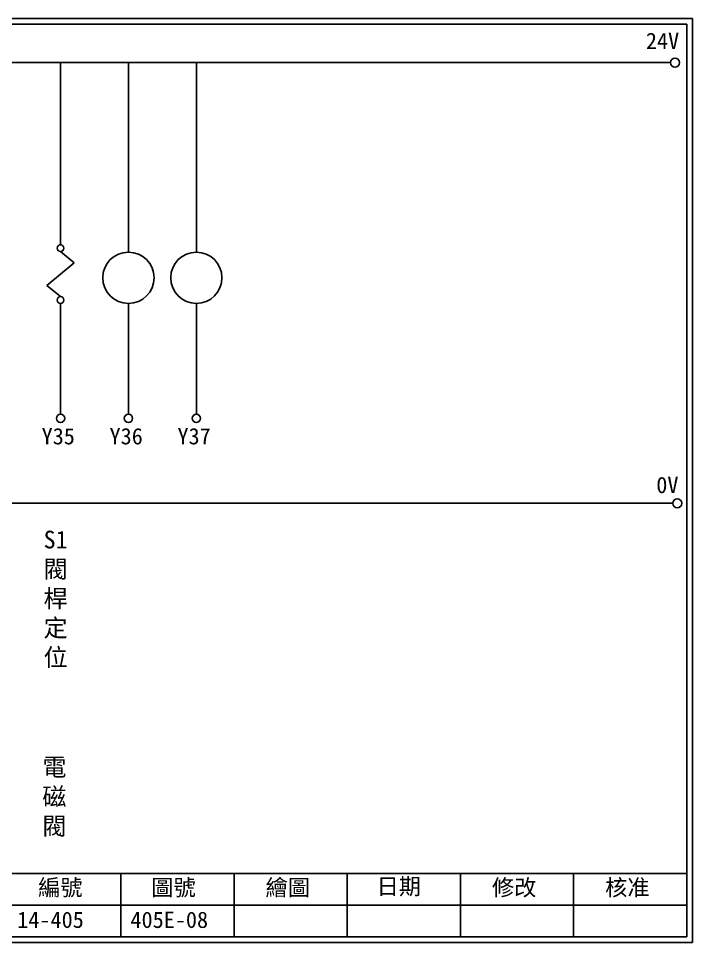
# Model space of a CAD drawing. Extents: x 926 to 1213, y 3 to 207.
# Drawn here: x 1063.9 to 1212.7, y 3 to 207 of the extents above; entities that cross this region are included whole.
import ezdxf

# ---------------------------------------------------------------- set-up
doc = ezdxf.new("R2010")
doc.units = 0
doc.layers.get('0').update_dxf_attribs({"linetype": 'CONTINUOUS'})
doc.layers.add('圖框層', color=7, linetype='CONTINUOUS')
doc.layers.add('標尺寸層', color=3, linetype='CONTINUOUS')
doc.styles.add('CNS', font='romanc.shx', dxfattribs={"bigfont": 'chineset.shx'})
doc.styles.add('STSL', font='kaiu.ttf')

msp = doc.modelspace()

# ---------------------------------------------------------------- linework, layer by layer
for centre in [(1208.88, 197.22), (1209.36, 99.96)]:
    msp.add_circle(centre, 1)
at = {"layer": '圖框層', "color": 7}
for p, q in [((1212.74, 206.97), (925.74, 206.97)), ((1212.74, 3), (1212.74, 206.97)), ((1211.49, 205.72), (926.99, 205.72)), ((1211.49, 4.25), (1211.49, 205.72)), ((926.99, 18.25), (1211.49, 18.25)), ((1086.49, 4.25), (1086.49, 18.25)), ((1111.49, 4.25), (1111.49, 18.25)), ((1136.49, 4.25), (1136.49, 18.25)), ((1161.49, 4.25), (1161.49, 18.25)), ((1186.49, 4.25), (1186.49, 18.25)), ((1061.49, 11.25), (1211.49, 11.25)), ((926.99, 4.25), (1211.49, 4.25)), ((925.74, 3), (1212.74, 3))]:
    msp.add_line(p, q, dxfattribs=at)
at = {"layer": '標尺寸層', "color": 7}
for p, q in [((930.28, 197.22), (1207.88, 197.22)), ((1073.16, 197.22), (1073.16, 157.03)), ((1088.16, 197.22), (1088.16, 155.39)), ((1103.16, 197.22), (1103.16, 155.39)), ((1073.16, 155.53), (1076.17, 153.04)), ((1073.16, 150.55), (1076.17, 153.04)), ((1073.16, 150.55), (1070.16, 148.06)), ((1073.16, 145.57), (1070.16, 148.06)), ((1073.16, 144.07), (1073.16, 119.62)), ((1088.16, 144.07), (1088.16, 119.62)), ((1103.16, 144.07), (1103.16, 119.62)), ((930.49, 99.96), (1208.36, 99.96))]:
    msp.add_line(p, q, dxfattribs=at)
for centre, radius in [((1073.16, 156.28), 0.751), ((1088.16, 149.73), 5.66), ((1103.16, 149.73), 5.66), ((1073.16, 144.82), 0.751), ((1073.16, 118.7), 0.92), ((1088.16, 118.7), 0.92), ((1103.16, 118.7), 0.92)]:
    msp.add_circle(centre, radius, dxfattribs=at)

# ---------------------------------------------------------------- texts
at = {"layer": '圖框層', "color": 4, "style": 'STSL'}
for s, p in [('24V', (1202.44, 200.22)), ('Y35', (1068.99, 112.96)), ('Y36', (1083.99, 112.96)), ('Y37', (1098.99, 112.96)), ('0V', (1204.74, 102.2)), ('編號', (1068.21, 13.34)), ('圖號', (1093.21, 13.34)), ('繪圖', (1118.44, 13.34)), ('日期', (1142.96, 13.59)), ('修改', (1168.44, 13.34)), ('核准', (1193.44, 13.34)), ('14-405', (1063.61, 6.22)), ('405E-08', (1088.61, 6.22))]:
    msp.add_text(s, height=3.6, dxfattribs=at).set_placement(p)
at = {"layer": '標尺寸層', "color": 7, "char_height": 3.9, "attachment_point": 5, "style": 'CNS'}
for s, insert, width in [('{\\fDFKai-SB|b0|i0|c136|p65;S1\\P閥桿定位}', (1072.08, 78.74), 4.9608), ('{\\fDFKai-SB|b0|i0|c136|p65;電磁閥}', (1071.81, 35), 8.6627)]:
    msp.add_mtext(s, dxfattribs=dict(at, insert=insert, width=width))

doc.saveas('drawing.dxf')
